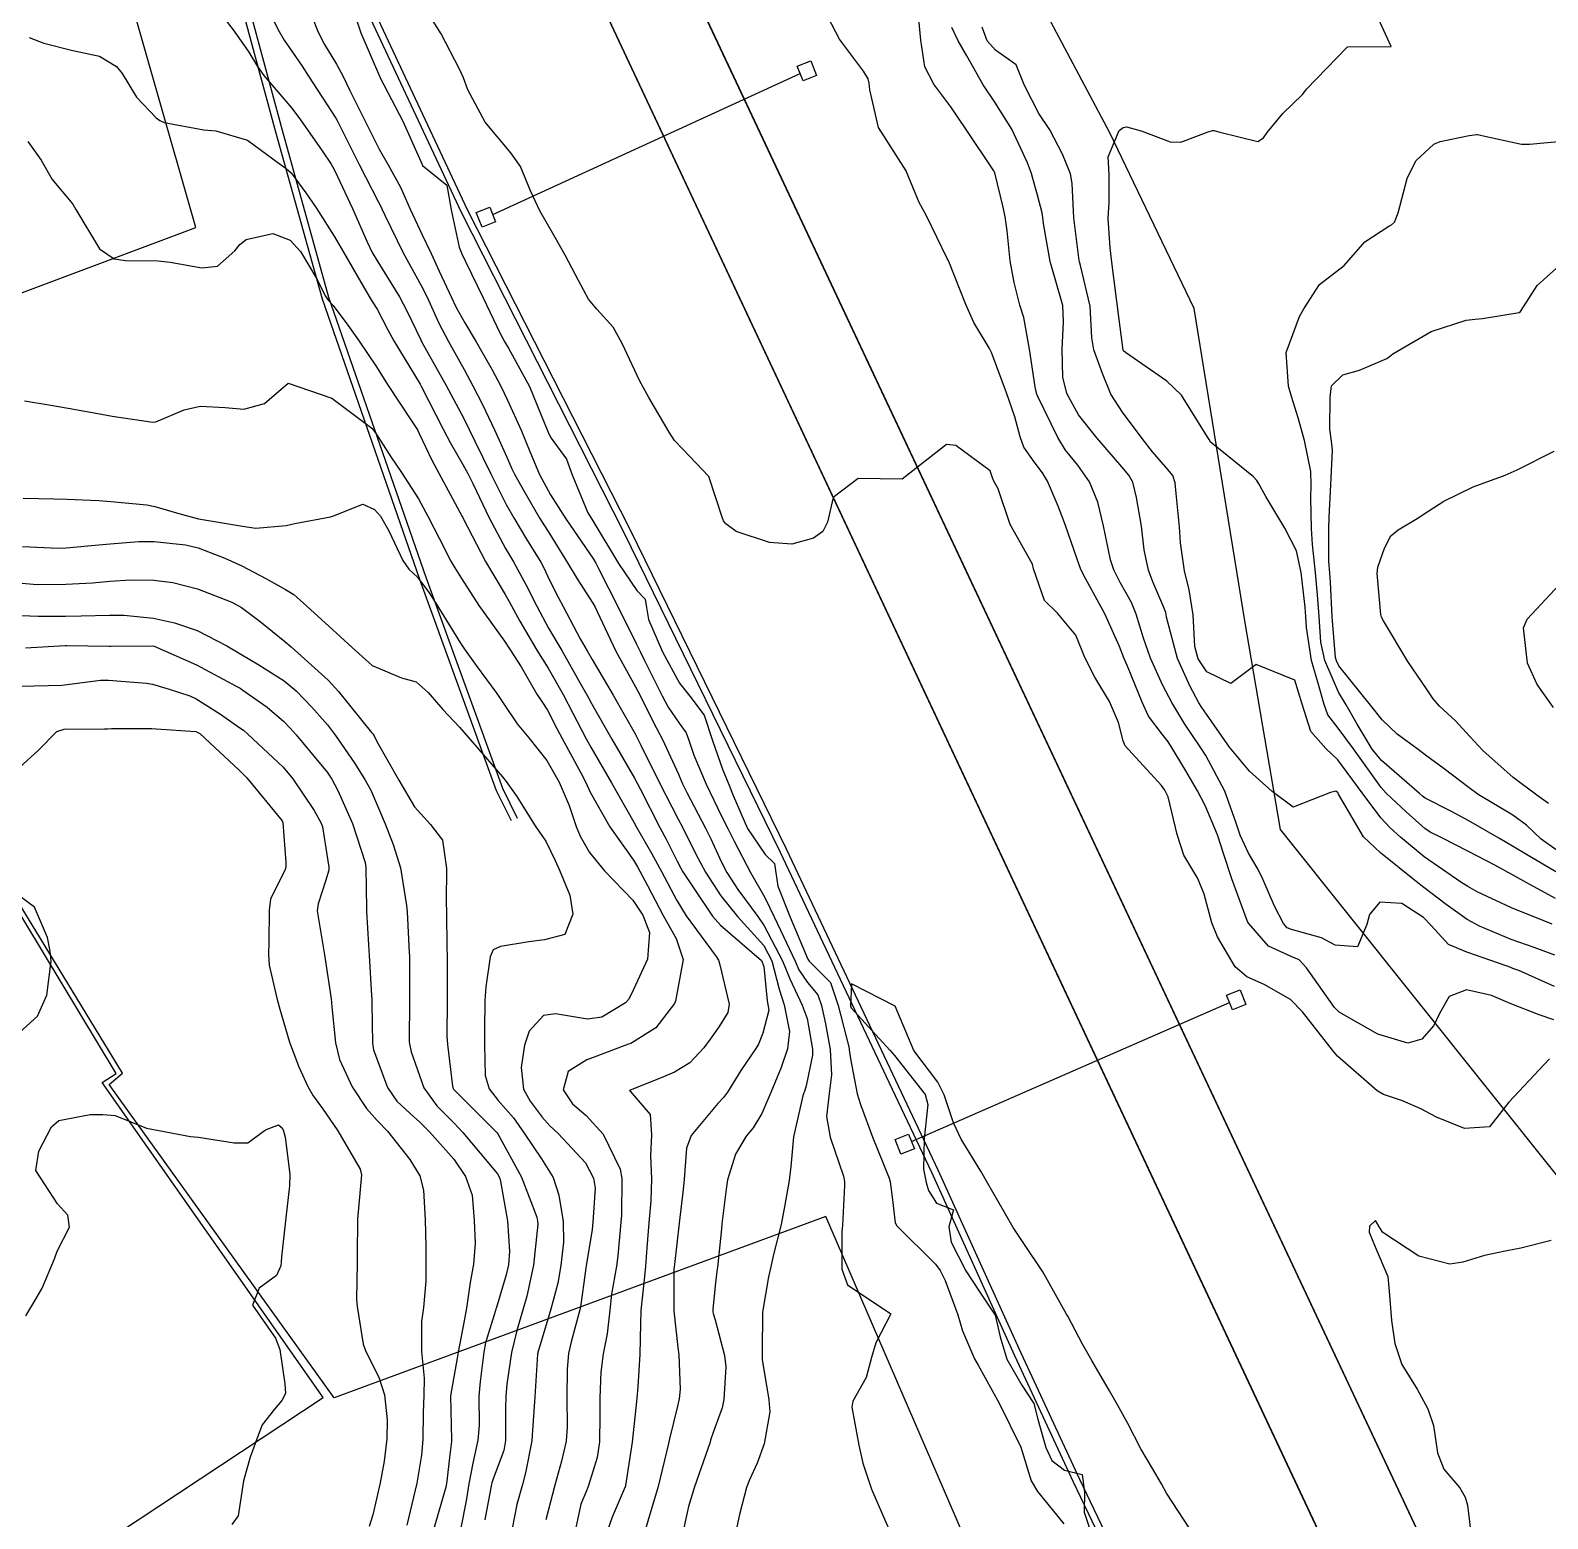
# Model space of a CAD drawing. Header units: metres. Extents: x 318500 to 325275, y 7408834 to 7428799.
# Drawn here: x 321975.3 to 322044.4, y 7422687.1 to 7422754.9 of the extents above; entities that cross this region are included whole.
import ezdxf

# ---------------------------------------------------------------- set-up
doc = ezdxf.new("R2010")
doc.units = ezdxf.units.M
doc.header["$MEASUREMENT"] = 0
for name, color, linetype in [('Canaleta de Drenagem', 151, 'Continuous'), ('Curvas de Nivel 1m', 11, 'Continuous'), ('Curvas de Nivel 5m', 15, 'Continuous'), ('Divisas', 45, 'Continuous'), ('Edificações', 30, 'Continuous'), ('Linha Férrea', 20, 'Continuous'), ('Pórticos', 45, 'Continuous'), ('Vias Primárias', 230, 'Continuous')]:
    doc.layers.add(name, color=color, linetype=linetype)

msp = doc.modelspace()

# ---------------------------------------------------------------- linework, layer by layer
at = {"layer": 'Canaleta de Drenagem'}
for points in [[(322035.11, 7422653.066), (322027.683, 7422670.478), (322022.194, 7422682.417), (322025.213, 7422683.864), (322022.839, 7422688.817), (322020.177, 7422694.569), (322016.394, 7422702.913), (322014.466, 7422706.985), (322009.487, 7422717.514), (322002.376, 7422732.068), (321994.972, 7422746.631), (321988.55, 7422760.354), (321984.279, 7422769.36), (321978.686, 7422780.964), (321975.619, 7422779.606), (321981.625, 7422766.044), (321984.326, 7422759.582), (321986.817, 7422750.366), (321988.93, 7422742.775), (321993.359, 7422730.014), (321996.841, 7422720.408), (321997.52, 7422719.052)], [(321988.821, 7422760.482), (321995.241, 7422746.763), (322002.645, 7422732.202), (322009.758, 7422717.644), (322014.737, 7422707.113), (322016.666, 7422703.039), (322020.449, 7422694.694), (322023.111, 7422688.944), (322026.721, 7422681.412), (322035.506, 7422662.484), (322042.549, 7422646.677), (322056.716, 7422614.41)], [(321997.251, 7422718.918), (321996.565, 7422720.29), (321993.076, 7422729.914), (321988.643, 7422742.685), (321986.527, 7422750.286), (321984.042, 7422759.484)]]:
    msp.add_lwpolyline(points, dxfattribs=at)
at = {"layer": 'Curvas de Nivel 1m', "flags": 128}
for points, elevation in [([(321983.325, 7422756.589), (321984.623, 7422754.887), (321985.29, 7422753.918), (321985.684, 7422753.274), (321985.979, 7422752.87), (321987.258, 7422751.37), (321987.653, 7422750.844), (321988.628, 7422749.43), (321989.038, 7422748.823), (321989.111, 7422748.714), (321989.217, 7422748.525), (321990.011, 7422746.812), (321990.666, 7422745.317), (321990.914, 7422744.803), (321991.164, 7422744.376), (321992.149, 7422742.785), (321992.495, 7422742.141), (321993.121, 7422740.827), (321993.135, 7422740.785), (321993.148, 7422740.77), (321993.173, 7422740.715), (321994.28, 7422738.752), (321995.068, 7422737.27), (321995.33, 7422736.737), (321995.583, 7422736.206), (321996.307, 7422734.727), (321997.019, 7422733.323), (321997.363, 7422732.715), (321997.944, 7422731.757), (321998.593, 7422730.696), (321998.726, 7422730.442), (321998.972, 7422729.916), (321999.383, 7422729.102), (321999.611, 7422728.68), (322000.388, 7422727.218), (322000.694, 7422726.664), (322000.924, 7422726.274), (322001.887, 7422724.65), (322002.882, 7422722.885), (322002.968, 7422722.726), (322003.011, 7422722.638), (322003.144, 7422722.368), (322004.01, 7422720.623), (322004.826, 7422719.034), (322005.049, 7422718.607), (322005.64, 7422717.429), (322006.088, 7422716.591), (322006.784, 7422715.511), (322007.547, 7422714.572), (322008.75, 7422713.25), (322009.102, 7422712.555), (322009.444, 7422711.266), (322009.663, 7422710.546), (322009.909, 7422709.335), (322009.826, 7422708.543), (322009.538, 7422707.686), (322009.064, 7422706.554), (322008.65, 7422705.599), (322008.264, 7422704.944), (322007.947, 7422704.567), (322007.451, 7422703.749), (322007.097, 7422702.575), (322007.023, 7422702.157), (322006.837, 7422700.577), (322006.814, 7422700.342), (322006.627, 7422698.579), (322006.62, 7422698.519), (322006.55, 7422697.894), (322006.427, 7422696.686), (322006.422, 7422696.582), (322006.44, 7422696.492), (322006.526, 7422696.205), (322006.955, 7422694.576), (322007.014, 7422694.063), (322006.928, 7422692.576), (322006.853, 7422692.198), (322006.458, 7422691.114), (322006.318, 7422690.716), (322006.279, 7422690.583), (322006.199, 7422690.335), (322005.587, 7422688.593), (322005.313, 7422687.7), (322005.077, 7422686.6)], 759), ([(321985.993, 7422756.197), (321986.679, 7422754.859), (321986.909, 7422754.469), (321987.291, 7422753.932), (321987.726, 7422753.285), (321988.009, 7422752.839), (321989.252, 7422750.925), (321989.311, 7422750.819), (321989.373, 7422750.693), (321990.32, 7422748.809), (321991.203, 7422747.095), (321991.306, 7422746.904), (321991.355, 7422746.798), (321991.488, 7422746.503), (321992.324, 7422744.783), (321993.148, 7422743.304), (321993.417, 7422742.766), (321993.953, 7422741.582), (321994.38, 7422740.751), (321995.101, 7422739.478), (321995.5, 7422738.736), (321995.928, 7422737.88), (321996.481, 7422736.726), (321997.048, 7422735.48), (321997.275, 7422734.949), (321997.385, 7422734.715), (321997.856, 7422733.879), (321998.55, 7422732.697), (321998.999, 7422731.974), (321999.81, 7422730.678), (322000.249, 7422729.947), (322000.962, 7422728.835), (322001.063, 7422728.659), (322001.156, 7422728.459), (322002.005, 7422726.649), (322002.906, 7422725.031), (322003.111, 7422724.637), (322003.698, 7422723.438), (322004.124, 7422722.621), (322004.856, 7422721.042), (322005.042, 7422720.607), (322005.238, 7422720.21), (322006.088, 7422718.591), (322006.33, 7422718.102), (322006.805, 7422717.069), (322007.061, 7422716.577), (322007.564, 7422715.796), (322008.471, 7422714.563), (322008.764, 7422714.144), (322009.592, 7422712.547), (322009.922, 7422711.732), (322010.489, 7422710.533), (322010.711, 7422709.918), (322010.953, 7422708.526), (322010.957, 7422708.255), (322010.665, 7422706.85), (322010.595, 7422706.597), (322010.571, 7422706.531), (322010.521, 7422706.394), (322010.097, 7422704.538), (322009.971, 7422703.188), (322009.897, 7422702.541), (322009.702, 7422701.435), (322009.527, 7422700.546), (322009.189, 7422699.173), (322009.047, 7422698.553), (322008.954, 7422698.154), (322008.68, 7422696.558), (322008.669, 7422694.715), (322008.666, 7422694.558), (322008.675, 7422694.39), (322008.971, 7422692.553), (322009.011, 7422692.013), (322008.765, 7422690.555), (322008.441, 7422689.673), (322008.086, 7422688.911), (322007.958, 7422688.565), (322007.635, 7422687.344), (322007.464, 7422686.569)], 758), ([(321987.873, 7422756.291), (321988.453, 7422754.833), (321988.745, 7422754.279), (321989.286, 7422753.381), (321989.595, 7422752.817), (321989.9, 7422752.184), (321990.573, 7422750.807), (321991.231, 7422749.501), (321991.633, 7422748.794), (321992.202, 7422747.777), (321992.646, 7422746.778), (321993.183, 7422745.611), (321993.594, 7422744.764), (321993.966, 7422743.949), (321994.521, 7422742.749), (321994.725, 7422742.335), (321995.129, 7422741.603), (321995.639, 7422740.735), (321996.368, 7422739.46), (321996.768, 7422738.723), (321997.08, 7422738.08), (321997.689, 7422736.711), (321998.088, 7422735.743), (321998.523, 7422734.698), (321999.026, 7422733.763), (321999.732, 7422732.679), (322000.983, 7422730.838), (322001.092, 7422730.659), (322001.221, 7422730.414), (322002.111, 7422728.648), (322002.935, 7422726.997), (322003.114, 7422726.637), (322003.3, 7422726.258), (322004.108, 7422724.622), (322004.382, 7422724.104), (322004.888, 7422723.373), (322005.202, 7422722.924), (322005.334, 7422722.603), (322005.561, 7422721.909), (322006.116, 7422720.591), (322006.828, 7422719.112), (322007.1, 7422718.577), (322007.387, 7422718.001), (322008.144, 7422716.567), (322008.783, 7422715.439), (322009.222, 7422714.553), (322009.644, 7422713.66), (322010.164, 7422712.539), (322010.341, 7422712.141), (322010.73, 7422711.564), (322011.202, 7422711), (322011.368, 7422710.52), (322011.547, 7422709.678), (322011.771, 7422708.514), (322011.822, 7422707.364), (322011.713, 7422706.514), (322011.598, 7422705.465), (322011.767, 7422704.513), (322012.368, 7422702.749), (322012.42, 7422702.503), (322012.421, 7422702.316), (322012.32, 7422700.504), (322012.295, 7422700.214), (322012.293, 7422698.504), (322012.549, 7422697.793), (322014.53, 7422696.48), (322013.849, 7422695.154), (322013.647, 7422694.489), (322013.409, 7422693.578), (322012.797, 7422692.497), (322012.745, 7422692.228), (322013.076, 7422690.494), (322013.255, 7422689.679), (322013.648, 7422688.488), (322014.404, 7422686.743)], 757), ([(321989.92, 7422756.222), (321990.395, 7422754.809), (321991.241, 7422752.839), (321991.262, 7422752.8), (321991.279, 7422752.762), (321992.305, 7422750.784), (321993.183, 7422748.808), (321993.204, 7422748.77), (321994.314, 7422747.862), (321994.512, 7422746.75), (321994.873, 7422745.046), (321995.001, 7422744.743), (321995.165, 7422744.394), (321995.965, 7422742.732), (321996.734, 7422741.114), (321996.949, 7422740.722), (321997.116, 7422740.442), (321998.079, 7422738.705), (321998.777, 7422736.981), (321998.891, 7422736.693), (321998.939, 7422736.572), (321999.057, 7422736.342), (321999.757, 7422735.389), (322000.02, 7422734.675), (322000.729, 7422732.949), (322000.906, 7422732.662), (322001.008, 7422732.501), (322002.127, 7422730.649), (322002.968, 7422729.416), (322003.342, 7422729.012), (322003.404, 7422728.633), (322003.495, 7422728.089), (322004.129, 7422726.622), (322004.909, 7422725.187), (322005.382, 7422724.603), (322006.027, 7422723.728), (322006.407, 7422722.587), (322006.86, 7422721.27), (322007.157, 7422720.577), (322007.345, 7422720.073), (322007.998, 7422718.568), (322008.808, 7422717.398), (322009.227, 7422716.976), (322009.29, 7422716.553), (322009.388, 7422715.954), (322009.944, 7422714.542), (322010.741, 7422712.628), (322010.812, 7422712.529), (322011.775, 7422711.559), (322012.129, 7422710.509), (322012.622, 7422708.571), (322012.637, 7422708.501), (322012.684, 7422708.083), (322012.995, 7422706.497), (322013.138, 7422706.013), (322013.706, 7422704.489), (322014.446, 7422702.648), (322014.492, 7422702.481), (322014.602, 7422701.666), (322014.725, 7422700.612), (322014.798, 7422700.477), (322016.564, 7422698.741), (322016.778, 7422698.447), (322017.001, 7422697.996), (322017.572, 7422696.434), (322017.787, 7422695.695), (322018.34, 7422694.423), (322018.506, 7422694.138), (322019.454, 7422692.41), (322020.45, 7422690.4), (322020.917, 7422688.875), (322021.203, 7422688.388), (322022.408, 7422686.911)], 756), ([(322044.717, 7422709.858), (322044.04, 7422710.09), (322042.727, 7422710.604), (322041.876, 7422710.976), (322040.736, 7422711.228), (322039.943, 7422710.931), (322039.505, 7422710.148), (322039.257, 7422709.606), (322038.702, 7422708.986), (322038.062, 7422708.807), (322036.705, 7422709.202), (322034.935, 7422710.208), (322034.723, 7422710.419), (322033.455, 7422712.229), (322033.114, 7422712.595), (322032.755, 7422712.751), (322031.724, 7422713.22), (322030.804, 7422714.269), (322030.771, 7422714.335), (322030.046, 7422716.278), (322029.696, 7422717.397), (322029.396, 7422718.284), (322028.84, 7422719.616), (322028.495, 7422720.295), (322027.96, 7422721.207), (322027.284, 7422722.314), (322027.126, 7422722.559), (322026.886, 7422722.872), (322026.256, 7422723.692), (322025.969, 7422724.334), (322025.298, 7422725.971), (322025.137, 7422726.347), (322024.938, 7422726.86), (322024.27, 7422728.357), (322023.389, 7422729.953), (322023.179, 7422730.368), (322022.988, 7422730.885), (322022.476, 7422732.378), (322022.149, 7422733.257), (322021.664, 7422734.391), (322021.426, 7422734.776), (322021.049, 7422735.268), (322020.585, 7422735.937), (322020.415, 7422736.41), (322020.169, 7422737.318), (322019.792, 7422738.419), (322019.117, 7422740.244), (322019.025, 7422740.431), (322018.303, 7422741.609), (322017.941, 7422742.442), (322017.169, 7422744.397), (322017.143, 7422744.45), (322017.099, 7422744.524), (322016.156, 7422746.466), (322015.81, 7422747.075), (322015.24, 7422748.48), (322015.221, 7422748.519), (322013.962, 7422750.499), (322013.565, 7422752.216), (322013.542, 7422752.506), (322013.49, 7422752.715), (322013.285, 7422753.055), (322012.194, 7422754.521), (322011.325, 7422756.179)], 757), ([(322044.79, 7422715.394), (322043.485, 7422716.1), (322042.805, 7422716.476), (322042.025, 7422716.905), (322040.821, 7422717.526), (322039.62, 7422718.148), (322039.09, 7422718.413), (322038.834, 7422718.581), (322037.996, 7422719.328), (322037.076, 7422720.187), (322036.854, 7422720.438), (322035.586, 7422722.203), (322034.889, 7422723.141), (322034.426, 7422723.747), (322034.252, 7422724.22), (322034.004, 7422725.133), (322033.681, 7422726.229), (322033.457, 7422727.728), (322033.425, 7422728.233), (322033.39, 7422728.66), (322033.204, 7422730.237), (322032.995, 7422731.218), (322032.462, 7422732.248), (322031.604, 7422733.689), (322031.282, 7422734.266), (322031.189, 7422734.415), (322031.043, 7422734.59), (322029.522, 7422735.819), (322029.059, 7422736.18), (322029.036, 7422736.266), (322029.021, 7422736.291), (322028.967, 7422736.386), (322027.761, 7422738.31), (322027.099, 7422738.939), (322025.213, 7422740.254), (322025.12, 7422740.332), (322025.111, 7422740.35), (322024.882, 7422742.097), (322024.851, 7422742.353), (322024.8, 7422742.699), (322024.595, 7422744.356), (322024.515, 7422745.022), (322024.417, 7422746.358), (322024.464, 7422747.101), (322024.472, 7422748.357), (322024.426, 7422749.164), (322024.926, 7422750.353), (322025.104, 7422750.5), (322025.253, 7422750.522), (322025.918, 7422750.34), (322027.243, 7422749.849), (322027.729, 7422749.826), (322028.98, 7422750.294), (322029.18, 7422750.362), (322029.251, 7422750.36), (322029.505, 7422750.287), (322031.244, 7422749.854), (322031.49, 7422750.023), (322031.659, 7422750.264), (322032.379, 7422751.137), (322033.276, 7422751.995), (322033.38, 7422752.137), (322033.45, 7422752.237), (322035.299, 7422754.148), (322035.338, 7422754.171), (322037.3, 7422754.19), (322036.375, 7422756.2)], 761), ([(322044.516, 7422708.083), (322042.67, 7422706.11), (322041.785, 7422704.987), (322040.652, 7422704.913), (322039.373, 7422705.436), (322038.665, 7422705.805), (322037.817, 7422706.173), (322036.954, 7422706.467), (322036.674, 7422706.63), (322034.87, 7422708.208), (322034.693, 7422708.401), (322033.273, 7422710.232), (322032.728, 7422710.794), (322031.527, 7422711.469), (322030.743, 7422711.817), (322030.198, 7422712.276), (322029.398, 7422713.649), (322029.147, 7422714.286), (322028.789, 7422715.577), (322028.506, 7422716.294), (322027.86, 7422717.354), (322027.569, 7422718.309), (322027.147, 7422720.014), (322026.999, 7422720.318), (322026.853, 7422720.53), (322025.196, 7422722.345), (322025.098, 7422722.563), (322024.89, 7422723.395), (322024.483, 7422724.354), (322023.815, 7422725.463), (322023.363, 7422726.366), (322022.945, 7422727.382), (322022.111, 7422728.383), (322021.525, 7422728.951), (322021.028, 7422730.399), (322020.983, 7422730.608), (322019.954, 7422732.416), (322019.421, 7422734.038), (322019.194, 7422734.428), (322019.151, 7422734.538), (322019.044, 7422734.859), (322017.487, 7422736.014), (322017.056, 7422736.058), (322015.04, 7422734.48), (322013.04, 7422734.51), (322011.902, 7422733.646), (322011.639, 7422732.524), (322011.426, 7422732.103), (322010.999, 7422731.788), (322010.021, 7422731.518), (322008.996, 7422731.598), (322007.48, 7422732.098), (322007.008, 7422732.446), (322006.909, 7422732.582), (322006.846, 7422732.749), (322006.246, 7422734.598), (322005.052, 7422735.854), (322004.681, 7422736.241), (322004.437, 7422736.619), (322003.514, 7422738.203), (322003.264, 7422738.637), (322003.095, 7422738.95), (322002.295, 7422740.652), (322001.878, 7422741.41), (322001.135, 7422742.219), (322000.761, 7422742.674), (322000.299, 7422743.532), (321999.703, 7422744.685), (321999.184, 7422745.592), (321998.54, 7422746.7), (321998.121, 7422747.618), (321997.668, 7422748.713), (321997.229, 7422749.335), (321996.052, 7422750.738), (321995.272, 7422752.213), (321995.065, 7422752.752), (321994.886, 7422753.152), (321994.05, 7422754.763), (321993.317, 7422755.913)], 756), ([(322044.74, 7422711.384), (322043.12, 7422712.104), (322042.845, 7422712.203), (322042.751, 7422712.24), (322042.539, 7422712.326), (322040.758, 7422712.947), (322039.915, 7422713.296), (322039.136, 7422714.155), (322038.776, 7422714.527), (322037.798, 7422715.162), (322036.785, 7422715.215), (322036.314, 7422714.658), (322036.197, 7422714.196), (322035.777, 7422713.182), (322034.761, 7422713.265), (322034.133, 7422713.589), (322032.767, 7422713.974), (322032.576, 7422714.051), (322032.41, 7422714.245), (322031.994, 7422715.04), (322031.458, 7422716.26), (322031.249, 7422716.708), (322030.812, 7422717.45), (322030.438, 7422718.274), (322030.241, 7422718.864), (322029.727, 7422720.281), (322028.874, 7422721.892), (322028.611, 7422722.294), (322027.916, 7422723.33), (322027.316, 7422724.314), (322026.912, 7422725.087), (322026.356, 7422726.329), (322026.03, 7422727.248), (322025.704, 7422728.339), (322025.488, 7422728.865), (322024.974, 7422729.782), (322024.676, 7422730.353), (322024.528, 7422730.813), (322024.21, 7422732.358), (322023.947, 7422733.44), (322023.577, 7422734.365), (322023.048, 7422735.124), (322022.485, 7422735.809), (322022.124, 7422736.384), (322021.203, 7422738.283), (322021.163, 7422738.399), (322021.094, 7422738.683), (322020.836, 7422740.404), (322020.575, 7422741.849), (322020.407, 7422742.411), (322020.136, 7422743.434), (322019.959, 7422744.418), (322019.822, 7422745.789), (322019.738, 7422746.422), (322019.642, 7422746.861), (322019.261, 7422748.429), (322019.221, 7422748.529), (322017.932, 7422750.443), (322017.265, 7422751.429), (322016.478, 7422752.462), (322016.072, 7422753.252), (322015.889, 7422754.471), (322015.734, 7422756.063)], 758), ([(322044.757, 7422712.808), (322043.823, 7422713.156), (322042.764, 7422713.519), (322041.322, 7422714.124), (322040.775, 7422714.431), (322039.811, 7422715.118), (322038.796, 7422715.889), (322038.45, 7422716.165), (322036.819, 7422717.472), (322036.055, 7422718.198), (322034.913, 7422720.145), (322034.872, 7422720.21), (322034.85, 7422720.234), (322034.783, 7422720.279), (322034.544, 7422720.215), (322032.84, 7422719.548), (322031.896, 7422720.254), (322030.864, 7422721.185), (322029.94, 7422722.279), (322028.895, 7422723.779), (322028.686, 7422724.081), (322028.557, 7422724.295), (322028.137, 7422725.076), (322027.58, 7422726.31), (322027.084, 7422728.192), (322027.069, 7422728.318), (322027.051, 7422728.409), (322026.963, 7422728.635), (322026.451, 7422729.804), (322026.252, 7422730.331), (322026.062, 7422731.266), (322025.937, 7422732.336), (322025.719, 7422733.65), (322025.545, 7422734.342), (322025.362, 7422734.664), (322025.047, 7422735.048), (322023.912, 7422736.361), (322023.076, 7422737.414), (322022.547, 7422738.378), (322022.359, 7422739.124), (322022.324, 7422740.382), (322022.393, 7422741.642), (322022.355, 7422742.382), (322022.038, 7422743.505), (322021.782, 7422744.391), (322021.471, 7422746.121), (322021.442, 7422746.396), (322021.414, 7422746.609), (322021.21, 7422747.411), (322020.994, 7422748.18), (322020.925, 7422748.404), (322020.755, 7422748.879), (322020.043, 7422750.418), (322019.268, 7422751.641), (322018.731, 7422752.435), (322017.985, 7422753.752), (322017.597, 7422754.447), (322017.309, 7422755.042)], 759), ([(322044.808, 7422716.609), (322043.616, 7422717.3), (322042.825, 7422717.777), (322042.241, 7422718.116), (322040.838, 7422718.931), (322040.047, 7422719.347), (322038.848, 7422719.957), (322038.733, 7422720.046), (322038.593, 7422720.164), (322036.872, 7422721.666), (322036.442, 7422722.194), (322035.76, 7422723.332), (322035.252, 7422724.206), (322034.909, 7422724.785), (322034.282, 7422726.22), (322034.111, 7422727.054), (322034.023, 7422728.224), (322033.959, 7422729.214), (322033.858, 7422730.227), (322033.718, 7422731.511), (322033.674, 7422732.23), (322033.651, 7422733.611), (322033.669, 7422734.231), (322033.653, 7422734.838), (322033.366, 7422736.235), (322033.076, 7422737.275), (322032.774, 7422738.245), (322032.631, 7422738.713), (322032.526, 7422740.249), (322033.137, 7422741.893), (322033.334, 7422742.237), (322034.041, 7422743.343), (322035.17, 7422744.21), (322036.105, 7422745.282), (322037.197, 7422746.001), (322037.323, 7422746.063), (322037.463, 7422746.186), (322037.626, 7422746.605), (322038.032, 7422748.178), (322038.43, 7422748.974), (322039.244, 7422749.732), (322039.537, 7422749.864), (322040.862, 7422750.136), (322041.202, 7422750.179), (322041.251, 7422750.174), (322041.442, 7422750.128), (322043.244, 7422749.734), (322043.609, 7422749.74), (322045.247, 7422749.886)], 762), ([(321975.233, 7422749.864), (321975.836, 7422749.001), (321976.335, 7422748.122), (321977.201, 7422747.097), (321977.301, 7422746.979), (321977.413, 7422746.761), (321978.493, 7422744.967), (321979.163, 7422744.514), (321979.679, 7422744.436), (321981.162, 7422744.423), (321981.721, 7422744.362), (321983.158, 7422744.106), (321983.869, 7422744.184), (321984.661, 7422744.885), (321984.887, 7422745.17), (321985.178, 7422745.394), (321986.381, 7422745.663), (321987.178, 7422745.361), (321987.652, 7422744.843), (321988.412, 7422743.57), (321988.772, 7422742.826), (321988.928, 7422742.613), (321989.136, 7422742.391), (321989.81, 7422741.496), (321990.291, 7422740.808), (321991.102, 7422739.593), (321991.611, 7422738.792), (321992.701, 7422737.14), (321992.94, 7422736.772), (321992.987, 7422736.699), (321993.058, 7422736.568), (321993.634, 7422735.349), (321993.943, 7422734.756), (321995.011, 7422732.784), (321995.033, 7422732.74), (321995.057, 7422732.692), (321996.074, 7422730.729), (321996.965, 7422729.231), (321997.152, 7422728.907), (321997.253, 7422728.716), (321997.641, 7422728.018), (321998.411, 7422726.698), (321998.918, 7422725.878), (321999.615, 7422724.679), (322000.052, 7422723.833), (322000.659, 7422722.663), (322000.874, 7422722.28), (322001.808, 7422720.65), (322002.823, 7422718.856), (322002.946, 7422718.638), (322003.635, 7422717.455), (322004.078, 7422716.621), (322004.78, 7422715.289), (322005.214, 7422714.603), (322006.575, 7422712.75), (322006.676, 7422712.581), (322006.693, 7422712.535), (322006.738, 7422712.361), (322007.165, 7422710.576), (322007.098, 7422710.192), (322006.705, 7422709.558), (322006.297, 7422708.985), (322006.012, 7422708.59), (322005.371, 7422707.908), (322004.673, 7422707.473), (322004.074, 7422707.214), (322002.66, 7422706.665), (322002.628, 7422706.64), (322002.66, 7422706.608), (322003.574, 7422705.551), (322003.622, 7422704.625), (322003.579, 7422703.673), (322003.63, 7422702.625), (322003.6, 7422701.62), (322003.513, 7422700.626), (322003.418, 7422699.477), (322003.359, 7422698.628), (322003.287, 7422697.891), (322003.15, 7422696.631), (322003.125, 7422696.027), (322003.097, 7422694.631), (322003.005, 7422693.152), (322002.962, 7422692.633), (322002.919, 7422692.188), (322002.75, 7422690.636), (322002.452, 7422688.661), (322002.444, 7422688.64), (322002.429, 7422688.602), (322001.836, 7422687.218), (322001.647, 7422686.648)], 761), ([(322044.823, 7422717.597), (322044.138, 7422718.09), (322043.469, 7422718.734), (322042.841, 7422719.175), (322041.264, 7422720.126), (322040.854, 7422720.419), (322039.716, 7422721.298), (322038.876, 7422721.914), (322038.531, 7422722.165), (322037.574, 7422722.867), (322036.893, 7422723.522), (322036.365, 7422724.195), (322034.927, 7422725.988), (322034.815, 7422726.212), (322034.779, 7422726.366), (322034.622, 7422728.215), (322034.55, 7422729.791), (322034.515, 7422730.217), (322034.474, 7422730.731), (322034.465, 7422732.218), (322034.478, 7422732.758), (322034.567, 7422734.217), (322034.638, 7422735.799), (322034.595, 7422736.217), (322034.522, 7422736.764), (322034.534, 7422738.218), (322034.584, 7422738.732), (322035.105, 7422739.233), (322035.864, 7422739.448), (322037.117, 7422739.983), (322037.235, 7422740.072), (322037.377, 7422740.186), (322039.131, 7422741.213), (322040.719, 7422741.719), (322041.136, 7422741.763), (322041.469, 7422741.795), (322043.14, 7422742.065), (322043.193, 7422742.109), (322043.962, 7422743.294), (322044.833, 7422744.085)], 763), ([(321975.076, 7422738.045), (321976.196, 7422737.87), (321977.071, 7422737.714), (321978.594, 7422737.438), (321979.066, 7422737.343), (321980.919, 7422737.076), (321981.062, 7422737.091), (321982.347, 7422737.635), (321983.073, 7422737.799), (321984.222, 7422737.74), (321985.072, 7422737.673), (321986.008, 7422737.934), (321987.09, 7422738.85), (321989.08, 7422738.175), (321990.9, 7422736.802), (321991.058, 7422736.593), (321991.754, 7422735.497), (321992.249, 7422734.782), (321993.022, 7422733.591), (321993.466, 7422732.763), (321993.958, 7422731.794), (321994.493, 7422730.747), (321994.671, 7422730.439), (321994.972, 7422729.956), (321995.771, 7422728.732), (321996.936, 7422727.105), (321997.202, 7422726.716), (321997.688, 7422725.939), (321998.413, 7422724.697), (321998.605, 7422724.403), (321998.893, 7422723.963), (321999.326, 7422723.125), (321999.557, 7422722.68), (322000.407, 7422721.116), (322000.637, 7422720.663), (322000.844, 7422720.235), (322001.733, 7422718.651), (322002.805, 7422717.127), (322002.998, 7422716.834), (322003.102, 7422716.635), (322003.448, 7422715.972), (322004.161, 7422714.619), (322004.754, 7422713.565), (322005.067, 7422712.605), (322004.721, 7422710.706), (322004.678, 7422710.611), (322003.828, 7422709.498), (322002.692, 7422708.788), (322002.586, 7422708.747), (322002.295, 7422708.644), (322001.134, 7422708.205), (322000.681, 7422708.035), (321999.834, 7422707.512), (321999.613, 7422706.676), (322000.028, 7422706.043), (322000.648, 7422705.502), (322001.423, 7422704.652), (322002.2, 7422703.06), (322002.279, 7422702.643), (322002.261, 7422700.967), (322002.235, 7422700.643), (322002.1, 7422699.11), (322002.033, 7422698.645), (322001.815, 7422697.374), (322001.73, 7422696.648), (322001.604, 7422695.559), (322001.429, 7422694.651), (322001.323, 7422693.82), (322001.281, 7422692.652), (322001.274, 7422691.846), (322001.262, 7422690.652), (322001.158, 7422689.938), (322000.755, 7422688.657), (322000.665, 7422688.419), (322000.417, 7422687.812), (322000.163, 7422686.664)], 762), ([(322044.472, 7422719.711), (322043.94, 7422720.094), (322042.862, 7422720.895), (322041.481, 7422722.124), (322040.889, 7422722.759), (322040.233, 7422723.473), (322039.514, 7422724.151), (322039.227, 7422724.477), (322038.912, 7422724.929), (322038.068, 7422726.173), (322036.958, 7422728.025), (322036.869, 7422728.191), (322036.835, 7422728.318), (322036.669, 7422730.193), (322036.698, 7422730.479), (322036.997, 7422731.345), (322037.294, 7422731.898), (322037.629, 7422732.181), (322038.496, 7422732.69), (322039.023, 7422733.045), (322039.707, 7422733.473), (322041.04, 7422734.13), (322042.497, 7422734.664), (322043.048, 7422734.904), (322044.735, 7422735.763)], 764), ([(321975.019, 7422733.616), (321976.422, 7422733.586), (321977.019, 7422733.566), (321978.472, 7422733.511), (321979.018, 7422733.472), (321980.645, 7422733.307), (321981.015, 7422733.237), (321982.113, 7422732.913), (321983.007, 7422732.681), (321983.28, 7422732.624), (321985.002, 7422732.334), (321985.621, 7422732.25), (321987.003, 7422732.378), (321987.388, 7422732.46), (321989.009, 7422732.766), (321989.054, 7422732.775), (321989.151, 7422732.819), (321990.487, 7422733.337), (321991.015, 7422733.104), (321991.285, 7422732.796), (321991.665, 7422732.125), (321992.302, 7422730.78), (321992.588, 7422730.388), (321992.972, 7422730.014), (321993.511, 7422729.308), (321993.858, 7422728.757), (321994.934, 7422727.008), (321995.114, 7422726.738), (321995.65, 7422726.002), (321996.593, 7422724.723), (321996.896, 7422724.271), (321997.519, 7422723.343), (321998.041, 7422722.703), (321998.865, 7422721.677), (321999.433, 7422720.681), (321999.881, 7422719.628), (322000.199, 7422718.669), (322000.377, 7422718.228), (322000.808, 7422717.475), (322001.487, 7422716.653), (322002.78, 7422715.309), (322003.234, 7422714.633), (322003.544, 7422713.842), (322003.453, 7422712.629), (322002.724, 7422711.041), (322002.579, 7422710.784), (322002.44, 7422710.643), (322001.375, 7422709.988), (322000.708, 7422709.89), (321999.266, 7422710.128), (321998.711, 7422710.059), (321998.056, 7422709.343), (321997.844, 7422708.703), (321997.69, 7422707.69), (321997.8, 7422706.703), (321998.11, 7422706.153), (321998.647, 7422705.427), (321998.996, 7422705.037), (321999.375, 7422704.679), (322000.62, 7422703.344), (322000.995, 7422702.656), (322001.061, 7422702.198), (322000.957, 7422700.656), (322000.922, 7422700.312), (322000.655, 7422698.659), (322000.644, 7422698.574), (322000.549, 7422697.894), (322000.399, 7422696.795), (322000.373, 7422696.662), (321999.974, 7422695.202), (321999.853, 7422694.67), (321999.784, 7422693.961), (321999.775, 7422692.671), (321999.795, 7422691.335), (321999.737, 7422690.671), (321999.525, 7422689.762), (321999.23, 7422688.678), (321998.812, 7422687.09)], 763), ([(321974.986, 7422731.419), (321976.63, 7422731.341), (321976.986, 7422731.354), (321978.467, 7422731.487), (321978.989, 7422731.535), (321980.287, 7422731.644), (321980.991, 7422731.636), (321982.405, 7422731.492), (321982.987, 7422731.357), (321984.201, 7422730.888), (321984.977, 7422730.537), (321986.073, 7422729.965), (321986.966, 7422729.461), (321987.351, 7422729.231), (321987.784, 7422728.838), (321988.944, 7422727.786), (321990.006, 7422726.809), (321990.918, 7422725.992), (321992.248, 7422725.442), (321992.907, 7422725.249), (321993.464, 7422724.762), (321994.129, 7422723.988), (321994.884, 7422723.186), (321995.278, 7422722.736), (321996.853, 7422720.921), (321997.018, 7422720.717), (321997.468, 7422720.083), (321998.337, 7422718.697), (321998.533, 7422718.41), (321998.813, 7422717.996), (321999.239, 7422717.118), (321999.441, 7422716.68), (321999.918, 7422715.538), (322000.055, 7422714.671), (321999.689, 7422713.743), (321998.752, 7422713.508), (321998.043, 7422713.408), (321996.747, 7422713.197), (321996.423, 7422713.045), (321996.291, 7422712.724), (321996.081, 7422711.372), (321996.036, 7422710.727), (321996.027, 7422709.4), (321996.028, 7422708.727), (321996.061, 7422707.334), (321996.24, 7422706.724), (321996.655, 7422706.182), (321997.344, 7422705.406), (321997.835, 7422704.702), (321998.623, 7422703.53), (321999.156, 7422702.682), (321999.403, 7422701.873), (321999.603, 7422700.675), (321999.629, 7422699.733), (321999.501, 7422698.676), (321999.359, 7422697.867), (321999.053, 7422696.682), (321998.932, 7422696.276), (321998.503, 7422694.871), (321998.461, 7422694.73), (321998.451, 7422694.691), (321998.445, 7422694.636), (321998.315, 7422692.692), (321998.203, 7422690.945), (321998.177, 7422690.694), (321997.898, 7422689.228), (321997.753, 7422688.7), (321997.505, 7422687.797), (321997.285, 7422686.707)], 764), ([(321974.949, 7422728.281), (321975.709, 7422728.238), (321976.949, 7422728.248), (321977.669, 7422728.253), (321978.95, 7422728.289), (321979.608, 7422728.293), (321980.948, 7422728.153), (321981.917, 7422727.944), (321982.94, 7422727.589), (321984.296, 7422726.886), (321984.925, 7422726.517), (321985.754, 7422726.031), (321986.907, 7422725.301), (321987.457, 7422724.842), (321988.161, 7422724.099), (321988.885, 7422723.288), (321989.249, 7422722.816), (321990.087, 7422721.583), (321990.58, 7422720.803), (321990.843, 7422720.321), (321991.505, 7422718.79), (321991.87, 7422717.843), (321992.2, 7422716.779), (321992.477, 7422715.072), (321992.5, 7422714.774), (321992.602, 7422712.912), (321992.611, 7422712.772), (321992.615, 7422712.648), (321992.613, 7422710.772), (321992.603, 7422708.86), (321992.612, 7422708.771), (321992.685, 7422708.411), (321993.259, 7422706.761), (321993.852, 7422705.952), (321994.644, 7422705.162), (321995.038, 7422704.736), (321996.612, 7422702.847), (321996.691, 7422702.719), (321996.735, 7422702.591), (321997.067, 7422700.713), (321997.165, 7422699.31), (321997.118, 7422698.712), (321997.016, 7422698.25), (321996.555, 7422696.72), (321996.548, 7422696.702), (321996.529, 7422696.634), (321996.078, 7422695.153), (321995.993, 7422694.725), (321995.824, 7422693.389), (321995.771, 7422692.727), (321995.779, 7422691.408), (321995.724, 7422690.727), (321995.49, 7422689.674), (321995.319, 7422688.731), (321995.185, 7422687.96), (321994.945, 7422686.735)], 766), ([(321975.126, 7422726.808), (321976.929, 7422726.912), (321976.995, 7422726.913), (321978.929, 7422726.882), (321979.009, 7422726.878), (321980.929, 7422726.888), (321980.978, 7422726.88), (321982.917, 7422726.02), (321984.725, 7422725.06), (321984.901, 7422724.959), (321985.028, 7422724.878), (321986.124, 7422724.093), (321986.886, 7422723.449), (321987.184, 7422723.146), (321987.451, 7422722.841), (321988.855, 7422721.14), (321989.076, 7422720.818), (321989.349, 7422720.308), (321990.016, 7422718.808), (321990.585, 7422717.019), (321990.619, 7422716.802), (321990.649, 7422714.924), (321990.653, 7422714.801), (321990.747, 7422713.272), (321990.778, 7422712.799), (321990.887, 7422710.963), (321990.891, 7422710.797), (321990.891, 7422710.624), (321990.923, 7422708.797), (321990.979, 7422708.503), (321991.604, 7422706.786), (321992.036, 7422706.161), (321992.648, 7422705.604), (321993.085, 7422705.204), (321993.515, 7422704.757), (321994.622, 7422703.524), (321995.166, 7422702.734), (321995.458, 7422701.871), (321995.562, 7422700.73), (321995.599, 7422699.7), (321995.527, 7422698.73), (321995.374, 7422697.905), (321995.201, 7422696.733), (321995.103, 7422696.153), (321994.832, 7422694.737), (321994.783, 7422694.451), (321994.48, 7422692.74), (321994.524, 7422690.739), (321994.522, 7422690.666), (321994.438, 7422689.926), (321994.315, 7422688.848), (321994.299, 7422688.742), (321994.258, 7422688.582), (321993.73, 7422686.75)], 767), ([(321974.901, 7422725.062), (321976.78, 7422725.103), (321976.902, 7422725.112), (321978.543, 7422725.326), (321978.906, 7422725.332), (321980.641, 7422725.197), (321980.903, 7422725.152), (321981.67, 7422724.918), (321982.603, 7422724.61), (321982.896, 7422724.476), (321984, 7422723.778), (321984.883, 7422723.166), (321985.05, 7422723.045), (321985.251, 7422722.874), (321986.858, 7422721.373), (321987.306, 7422720.843), (321988.268, 7422719.388), (321988.587, 7422718.823), (321988.646, 7422718.651), (321988.809, 7422717.686), (321988.94, 7422716.819), (321988.936, 7422716.68), (321988.79, 7422716.175), (321988.451, 7422715.149), (321988.413, 7422714.825), (321988.74, 7422712.82), (321989.044, 7422710.817), (321989.078, 7422710.453), (321989.238, 7422708.815), (321989.428, 7422708.063), (321989.997, 7422706.807), (321990.65, 7422705.829), (321991.134, 7422705.282), (321991.603, 7422704.786), (321992.621, 7422703.506), (321993.076, 7422702.763), (321993.253, 7422702.108), (321993.327, 7422700.759), (321993.36, 7422699.55), (321993.361, 7422698.758), (321993.349, 7422697.957), (321993.251, 7422696.759), (321993.162, 7422696.119), (321993.162, 7422694.76), (321993.278, 7422693.548), (321993.266, 7422692.758), (321993.238, 7422691.989), (321993.22, 7422690.758), (321993.16, 7422690.038), (321992.939, 7422688.762), (321992.485, 7422686.853)], 768), ([(321974.855, 7422721.35), (321975.719, 7422722.145), (321976.547, 7422722.985), (321976.881, 7422723.093), (321978.726, 7422723.117), (321978.882, 7422723.118), (321979.045, 7422723.121), (321980.882, 7422723.125), (321981.075, 7422723.12), (321982.881, 7422722.986), (321983.069, 7422722.898), (321984.855, 7422721.237), (321985.206, 7422720.875), (321986.821, 7422718.921), (321986.849, 7422718.85), (321986.978, 7422717.023), (321986.979, 7422716.847), (321986.945, 7422716.7), (321986.793, 7422716.401), (321986.28, 7422715.355), (321986.214, 7422714.858), (321986.212, 7422713.394), (321986.194, 7422712.858), (321986.222, 7422712.345), (321986.573, 7422710.852), (321986.713, 7422710.354), (321987.152, 7422708.843), (321987.566, 7422707.729), (321987.978, 7422706.83), (321988.23, 7422706.401), (321988.65, 7422705.823), (321989.352, 7422704.813), (321990.359, 7422703.057), (321990.429, 7422702.802), (321990.268, 7422701.12), (321990.245, 7422700.803), (321990.229, 7422699.138), (321990.227, 7422698.803), (321990.2, 7422697.139), (321990.227, 7422696.803), (321990.504, 7422695.098), (321990.615, 7422694.798), (321991.236, 7422693.538), (321991.475, 7422692.785), (321991.591, 7422691.655), (321991.584, 7422690.783), (321991.456, 7422689.763), (321991.268, 7422688.787), (321990.936, 7422687.323), (321990.771, 7422686.794)], 769), ([(321974.692, 7422709.135), (321975.669, 7422710.033), (321976.092, 7422710.989), (321976.289, 7422712.54), (321976.255, 7422712.987), (321976.125, 7422713.614), (321975.541, 7422714.998), (321974.778, 7422715.549)], 769)]:
    msp.add_lwpolyline(points, dxfattribs=dict(at, elevation=elevation))
at = {"layer": 'Curvas de Nivel 5m', "flags": 128}
for points, elevation in [([(322044.64, 7422714.214), (322042.783, 7422714.963), (322041.226, 7422715.693), (322040.797, 7422715.932), (322040.486, 7422716.135), (322038.817, 7422717.288), (322037.729, 7422718.177), (322037.26, 7422718.609), (322036.839, 7422719.064), (322035.98, 7422720.199), (322034.872, 7422721.707), (322034.334, 7422722.218), (322033.649, 7422722.99), (322033.257, 7422724.235), (322032.916, 7422725.33), (322031.155, 7422726.039), (322030.924, 7422725.855), (322030.014, 7422725.178), (322028.921, 7422725.707), (322028.514, 7422726.296), (322028.371, 7422726.866), (322028.295, 7422728.3), (322028.114, 7422729.446), (322027.895, 7422730.306), (322027.723, 7422731.585), (322027.675, 7422732.31), (322027.523, 7422733.822), (322027.475, 7422734.313), (322027.369, 7422734.641), (322027.047, 7422735.026), (322026.445, 7422735.72), (322025.972, 7422736.336), (322025.078, 7422737.531), (322024.55, 7422738.355), (322024.164, 7422739.3), (322023.764, 7422740.364), (322023.673, 7422740.912), (322023.599, 7422742.365), (322023.168, 7422744.217), (322023.119, 7422744.371), (322023.101, 7422744.441), (322022.859, 7422746.375), (322022.789, 7422747.95), (322022.712, 7422748.378), (322022.342, 7422749.275), (322021.768, 7422750.392), (322021.261, 7422751.133), (322020.615, 7422752.41), (322020.229, 7422753.355), (322019.296, 7422754.021), (322018.915, 7422754.434), (322018.681, 7422755.065)], 760), ([(321975.294, 7422754.593), (321975.957, 7422754.333), (321977.285, 7422753.999), (321978.5, 7422753.749), (321979.275, 7422753.271), (321979.523, 7422752.956), (321980.187, 7422751.874), (321981.073, 7422750.933), (321981.248, 7422750.812), (321981.445, 7422750.729), (321983.242, 7422750.392), (321983.8, 7422750.336), (321985.236, 7422749.918), (321986.681, 7422748.858), (321986.997, 7422748.633), (321987.216, 7422748.433), (321987.888, 7422747.521), (321988.363, 7422746.833), (321989.181, 7422745.553), (321989.601, 7422744.816), (321990.225, 7422743.738), (321990.769, 7422742.804), (321990.911, 7422742.575), (321991.134, 7422742.22), (321991.622, 7422741.289), (321991.895, 7422740.788), (321993.091, 7422738.806), (321993.113, 7422738.77), (321993.137, 7422738.722), (321994.143, 7422736.754), (321994.459, 7422736.154), (321995.044, 7422735.152), (321995.268, 7422734.738), (321995.49, 7422734.279), (321996.234, 7422732.728), (321996.989, 7422731.326), (321997.347, 7422730.714), (321997.92, 7422729.656), (321998.405, 7422728.698), (321998.945, 7422727.703), (321999.541, 7422726.681), (322000.383, 7422725.193), (322000.685, 7422724.663), (322000.759, 7422724.522), (322000.896, 7422724.271), (322001.83, 7422722.65), (322002.853, 7422720.863), (322002.973, 7422720.638), (322003.106, 7422720.376), (322004.016, 7422718.622), (322004.292, 7422718.096), (322004.805, 7422717.085), (322004.963, 7422716.769), (322005.053, 7422716.606), (322005.608, 7422715.778), (322006.403, 7422714.586), (322006.764, 7422714.172), (322008.641, 7422712.561), (322008.737, 7422712.286), (322008.896, 7422710.732), (322008.932, 7422710.557), (322008.966, 7422710.306), (322008.7, 7422709.254), (322008.5, 7422708.755), (322008.385, 7422708.563), (322007.69, 7422707.555), (322007.087, 7422706.576), (322006.908, 7422706.327), (322006.655, 7422706.057), (322005.442, 7422704.598), (322005.219, 7422704.013), (322005.113, 7422702.602), (322005.073, 7422702.133), (322004.891, 7422700.605), (322004.67, 7422698.717), (322004.659, 7422698.609), (322004.652, 7422698.516), (322004.642, 7422696.608), (322004.835, 7422694.935), (322004.881, 7422694.604), (322004.931, 7422693.048), (322004.885, 7422692.604), (322004.811, 7422692.269), (322004.453, 7422690.782), (322004.422, 7422690.639), (322004.417, 7422690.61), (322004.411, 7422690.572), (322003.937, 7422688.617), (322003.588, 7422687.446), (322003.334, 7422686.626)], 760), ([(321974.967, 7422729.741), (321975.651, 7422729.684), (321976.967, 7422729.703), (321978.175, 7422729.76), (321978.969, 7422729.83), (321979.929, 7422729.905), (321980.97, 7422729.885), (321981.828, 7422729.777), (321982.966, 7422729.485), (321984.524, 7422728.884), (321984.956, 7422728.645), (321985.81, 7422728.004), (321986.934, 7422727.095), (321987.226, 7422726.846), (321988.908, 7422725.335), (321989.373, 7422724.815), (321990.881, 7422722.941), (321990.951, 7422722.869), (321990.997, 7422722.798), (321991.131, 7422722.542), (321992.122, 7422720.781), (321992.832, 7422719.554), (321993.566, 7422718.759), (321994.107, 7422718.045), (321994.29, 7422716.748), (321994.287, 7422715.238), (321994.294, 7422714.747), (321994.317, 7422713.176), (321994.325, 7422712.746), (321994.33, 7422712.34), (321994.326, 7422710.746), (321994.315, 7422709.126), (321994.337, 7422708.745), (321994.564, 7422706.839), (321994.593, 7422706.741), (321994.621, 7422706.702), (321994.659, 7422706.663), (321996.604, 7422704.72), (321996.639, 7422704.678), (321997.714, 7422702.703), (321998.404, 7422700.871), (321998.441, 7422700.692), (321998.448, 7422700.561), (321998.258, 7422698.695), (321997.952, 7422697.286), (321997.788, 7422696.701), (321997.499, 7422695.722), (321997.253, 7422694.709), (321997.043, 7422693.269), (321996.995, 7422692.712), (321996.984, 7422692.201), (321996.986, 7422690.712), (321996.908, 7422690.248), (321996.424, 7422688.958), (321996.361, 7422688.781), (321996.348, 7422688.721), (321996.038, 7422687.089)], 765), ([(322044.706, 7422724.083), (322043.95, 7422725.125), (322043.51, 7422726.101), (322043.34, 7422727.718), (322043.5, 7422728.102), (322044.976, 7422729.682)], 765), ([(322028.4, 7422686.29), (322027.08, 7422688.31), (322026.851, 7422688.73), (322026.441, 7422689.425), (322025.905, 7422690.325), (322025.317, 7422691.481), (322024.854, 7422692.336), (322024.489, 7422692.968), (322023.683, 7422694.352), (322023.259, 7422695.101), (322022.581, 7422696.369), (322022.531, 7422696.467), (322021.442, 7422698.387), (322020.579, 7422699.678), (322020.099, 7422700.405), (322019.394, 7422701.621), (322018.944, 7422702.417), (322018.618, 7422702.976), (322017.733, 7422704.434), (322017.379, 7422705.17), (322016.953, 7422706.446), (322016.669, 7422707.027), (322015.574, 7422708.467), (322014.72, 7422710.48), (322012.73, 7422711.5), (322012.696, 7422710.5), (322012.719, 7422710.405), (322014.483, 7422708.482), (322014.686, 7422708.242), (322016.095, 7422706.458), (322016.211, 7422706.012), (322016.051, 7422704.459), (322016.016, 7422703.062), (322016.134, 7422702.457), (322016.24, 7422702.089), (322016.601, 7422701.519), (322017.375, 7422701.216), (322017.17, 7422700.441), (322017.274, 7422699.745), (322017.947, 7422698.429), (322018.546, 7422697.514), (322019.276, 7422696.413), (322019.5, 7422695.431), (322019.804, 7422694.407), (322020.492, 7422693.228), (322021.039, 7422692.392), (322021.237, 7422691.619), (322021.591, 7422690.383), (322021.864, 7422689.798), (322022.44, 7422689.357), (322023.24, 7422689.16), (322023.339, 7422688.356), (322023.335, 7422687.438), (322023.695, 7422686.351)], 755), ([(321975.138, 7422696.384), (321975.504, 7422696.995), (321975.888, 7422697.641), (321976.452, 7422698.982), (321976.563, 7422699.33), (321977.125, 7422700.424), (321977.062, 7422700.975), (321976.588, 7422701.48), (321975.592, 7422702.995), (321975.734, 7422703.883), (321976.306, 7422704.985), (321976.643, 7422705.274), (321978.066, 7422705.545), (321978.646, 7422705.557), (321979.205, 7422705.511), (321980.64, 7422704.93), (321982.635, 7422704.546), (321983.003, 7422704.527), (321984.631, 7422704.268), (321985.247, 7422704.255), (321986.058, 7422704.859), (321986.642, 7422705.083), (321986.775, 7422704.982), (321986.852, 7422704.847), (321986.953, 7422704.527), (321987.156, 7422702.842), (321987.142, 7422702.302), (321986.976, 7422700.844), (321986.787, 7422699.071), (321986.773, 7422698.847), (321986.751, 7422698.654), (321986.551, 7422698.227), (321985.765, 7422697.638), (321985.462, 7422696.866), (321986.508, 7422695.361), (321986.714, 7422694.847), (321986.933, 7422693.292), (321986.972, 7422692.843), (321986.793, 7422692.527), (321986.469, 7422692.135), (321985.896, 7422691.42), (321985.688, 7422690.861), (321985.357, 7422689.946), (321985.05, 7422688.871), (321984.808, 7422687.278), (321984.521, 7422686.878)], 770), ([(322044.586, 7422699.818), (322043.213, 7422699.468), (322042.578, 7422699.342), (322041.56, 7422699.136), (322040.57, 7422698.826), (322039.977, 7422698.731), (322038.574, 7422699.095), (322036.934, 7422700.185), (322036.793, 7422700.388), (322036.595, 7422700.725), (322036.316, 7422700.469), (322036.313, 7422700.193), (322036.58, 7422699.529), (322037.15, 7422698.181), (322037.218, 7422697.512), (322037.328, 7422696.178), (322037.47, 7422695.121), (322037.792, 7422694.167), (322038.493, 7422693.038), (322038.977, 7422692.153), (322039.228, 7422691.389), (322039.424, 7422690.145), (322039.706, 7422689.405), (322040.434, 7422688.551), (322040.683, 7422688.127), (322040.788, 7422687.761), (322040.978, 7422686.121)], 755)]:
    msp.add_lwpolyline(points, dxfattribs=dict(at, elevation=elevation))
at = {"layer": 'Divisas'}
for points in [[(322161.739, 7422372.238), (322156.986, 7422394.962), (322153.88, 7422410.201), (322149.098, 7422434.38), (322143.123, 7422458.327), (322136.204, 7422486.704), (322132.879, 7422500), (322132.107, 7422503.377), (322126.878, 7422524.401), (322114.043, 7422553.415), (322100.676, 7422582.137), (322088.639, 7422609.574), (322070.029, 7422656.014), (322062.925, 7422673.938), (322058.33, 7422685.715), (322057.295, 7422687.151), (322047.85, 7422699.023), (322032.262, 7422718.527), (322030.649, 7422728.035), (322028.338, 7422742.254), (322024.501, 7422750.247), (321994.245, 7422807.189)], [(322060.387, 7422590.012), (322043.843, 7422624.672), (322036.791, 7422641.096), (322024.949, 7422662.758), (322028.362, 7422664.464), (322020.694, 7422679.796), (322011.567, 7422700.912), (321989.184, 7422692.651), (321978.94, 7422706.912), (321979.549, 7422707.436), (321971.685, 7422720.322), (321969.515, 7422718.776), (321964.489, 7422727.878), (321963.67, 7422727.473), (321961.48, 7422731.9), (321960.63, 7422731.527), (321958.335, 7422736.744), (321982.888, 7422745.937), (321975.44, 7422771.955)]]:
    msp.add_lwpolyline(points, dxfattribs=at)
at = {"layer": 'Edificações'}
msp.add_lwpolyline([(321973.697, 7422682.765), (321988.68, 7422692.669), (321978.613, 7422707.013), (321979.257, 7422707.415), (321971.766, 7422719.821)], dxfattribs=at)
at = {"layer": 'Linha Férrea'}
for points in [[(321625.181, 7423540.483), (321646.79, 7423496.959), (321893.02, 7422980.599), (321927.568, 7422912.57), (321960.071, 7422844.091), (321960.071, 7422844.091), (322054.8, 7422642.247, -0.028698), (322111.168, 7422494.248), (322140.246, 7422392.292, 0.177815), (322346.493, 7422099.021)], [(322346.493, 7422099.021, -0.177815), (322140.246, 7422392.292), (322111.168, 7422494.248, 0.028698), (322054.8, 7422642.247), (321960.071, 7422844.091), (321960.071, 7422844.091), (321927.568, 7422912.57), (321893.02, 7422980.599), (321646.79, 7423496.959), (321625.181, 7423540.483, -0.08675)], [(321634.288, 7423531.029), (321649.189, 7423501.212), (321891.508, 7422993.323), (321931.636, 7422913.121), (321963.221, 7422846.706), (322059.233, 7422642.556), (322059.233, 7422642.556, -0.026965), (322115.311, 7422495.115), (322143.825, 7422393.254, 0.177055), (322348.62, 7422102.056)], [(322348.62, 7422102.056, -0.177055), (322143.825, 7422393.254), (322115.311, 7422495.115, 0.026965), (322059.233, 7422642.556), (322059.233, 7422642.556), (321963.221, 7422846.706), (321931.636, 7422913.121), (321891.508, 7422993.323), (321649.189, 7423501.212), (321634.288, 7423531.029, -0.065289)]]:
    msp.add_lwpolyline(points, format="xyb", dxfattribs=at)
at = {"layer": 'Pórticos'}
for points in [[(322010.531, 7422752.624), (322010.267, 7422753.29), (322010.881, 7422753.533), (322011.145, 7422752.867)], [(321995.916, 7422745.954), (321995.653, 7422746.62), (321996.267, 7422746.863), (321996.531, 7422746.197)], [(322030.08, 7422710.321), (322029.816, 7422710.988), (322030.431, 7422711.231), (322030.694, 7422710.564)], [(322014.985, 7422703.744), (322014.722, 7422704.41), (322015.336, 7422704.653), (322015.6, 7422703.987)]]:
    msp.add_lwpolyline(points, close=True, dxfattribs=at)
for points in [[(321996.399, 7422746.53), (322010.399, 7422752.957)], [(322015.468, 7422704.32), (322029.948, 7422710.654)]]:
    msp.add_lwpolyline(points, dxfattribs=at)
at = {"layer": 'Vias Primárias'}
for points in [[(323715.644, 7420145.548, 0), (323709.04, 7420132.939)], [(323831.088, 7420001.787, 0), (323833.844, 7420008.443, 0.220888)], [(322005.911, 7422611.253), (322002.013, 7422617.098), (321994.996, 7422626.644), (321987.381, 7422635.642, -0.115951), (321983.678, 7422642.266, -0.023486), (321979.575, 7422659.633, 0.105025), (321966.508, 7422691.039), (321948.755, 7422716.792), (321932.76, 7422741.187), (321917.501, 7422763.448)]]:
    msp.add_lwpolyline(points, format="xyb", dxfattribs=at)

doc.saveas('drawing.dxf')
